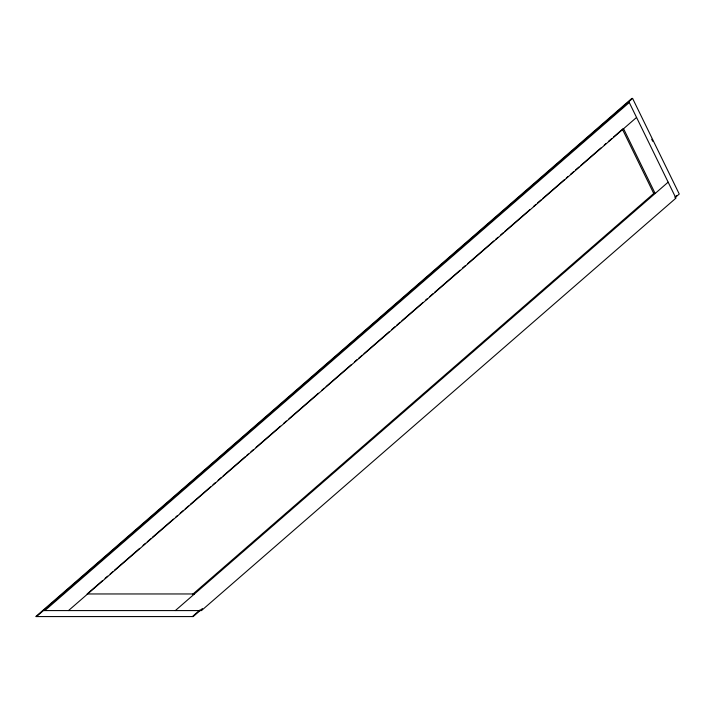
<?xml version="1.0" encoding="UTF-8"?>
<svg xmlns="http://www.w3.org/2000/svg" width="715" height="715" viewBox="0 0 715 715"><rect width="100%" height="100%" fill="white"/><g stroke="black" fill="none" stroke-linecap="round" stroke-linejoin="round"><path stroke-width="1.07" d="M36.537 616.571L632.596 98.429L679.25 194.033L675.04 197.689M44.822 610.583L629.272 102.522L675.943 198.127L201.46 610.583L43.427 610.583M87.382 593.754L102.558 580.571M105.087 578.381L107.616 576.183M110.146 573.984L112.675 571.794M114.364 570.329L139.657 548.369M143.027 545.438L145.565 543.248M147.245 541.782L150.624 538.851M152.304 537.394L173.388 519.09M175.917 516.9L177.597 515.435M180.126 513.236L183.505 510.313M185.185 508.848L188.563 505.916M190.244 504.45L210.487 486.888M213.016 484.69L215.546 482.491M218.075 480.301L221.444 477.37M223.134 475.904L245.048 456.876M246.738 455.41L248.427 453.954M250.956 451.755L253.485 449.556M256.015 447.358L280.468 426.14M283.837 423.209L286.366 421.01M288.896 418.82L318.407 393.196M321.777 390.274L324.306 388.075M325.995 386.609L351.288 364.65M354.658 361.727L357.187 359.529M358.876 358.063L362.246 355.141M363.935 353.675L389.228 331.715M391.757 329.517L395.136 326.594M396.816 325.128L400.194 322.197M401.875 320.74L422.958 302.436M425.488 300.237L427.177 298.781M429.706 296.582L433.076 293.651M434.765 292.194L460.058 270.234M462.587 268.036L465.116 265.837M467.646 263.647L493.779 240.955M495.468 239.489L497.998 237.291M500.527 235.101L503.056 232.902M504.745 231.437L530.038 209.477M533.408 206.555L535.937 204.356M537.626 202.89L540.996 199.968M542.685 198.502L564.609 179.474M566.289 178.008L567.978 176.542M570.507 174.344L573.877 171.421M575.566 169.956L578.936 167.024M580.625 165.567L600.859 147.996M604.238 145.073L605.918 143.608M608.447 141.409L611.826 138.487M613.506 137.021L622.783 128.968M68.488 610.583L636.556 117.439M192.469 594.478L654.109 193.166M175.336 610.583L668.141 182.182M192.38 616.571L199.968 609.984M675.094 196.956L676.774 195.499M202.434 608.519L193.175 616.571L35.75 616.571L631.801 98.429L632.596 98.429M627.886 102.522L629.272 102.522M87.15 593.959L194.462 593.959M651.731 139.255L652.706 141.248M623.56 128.727L655.154 193.479L653.751 193.479L622.434 129.272"/></g></svg>
